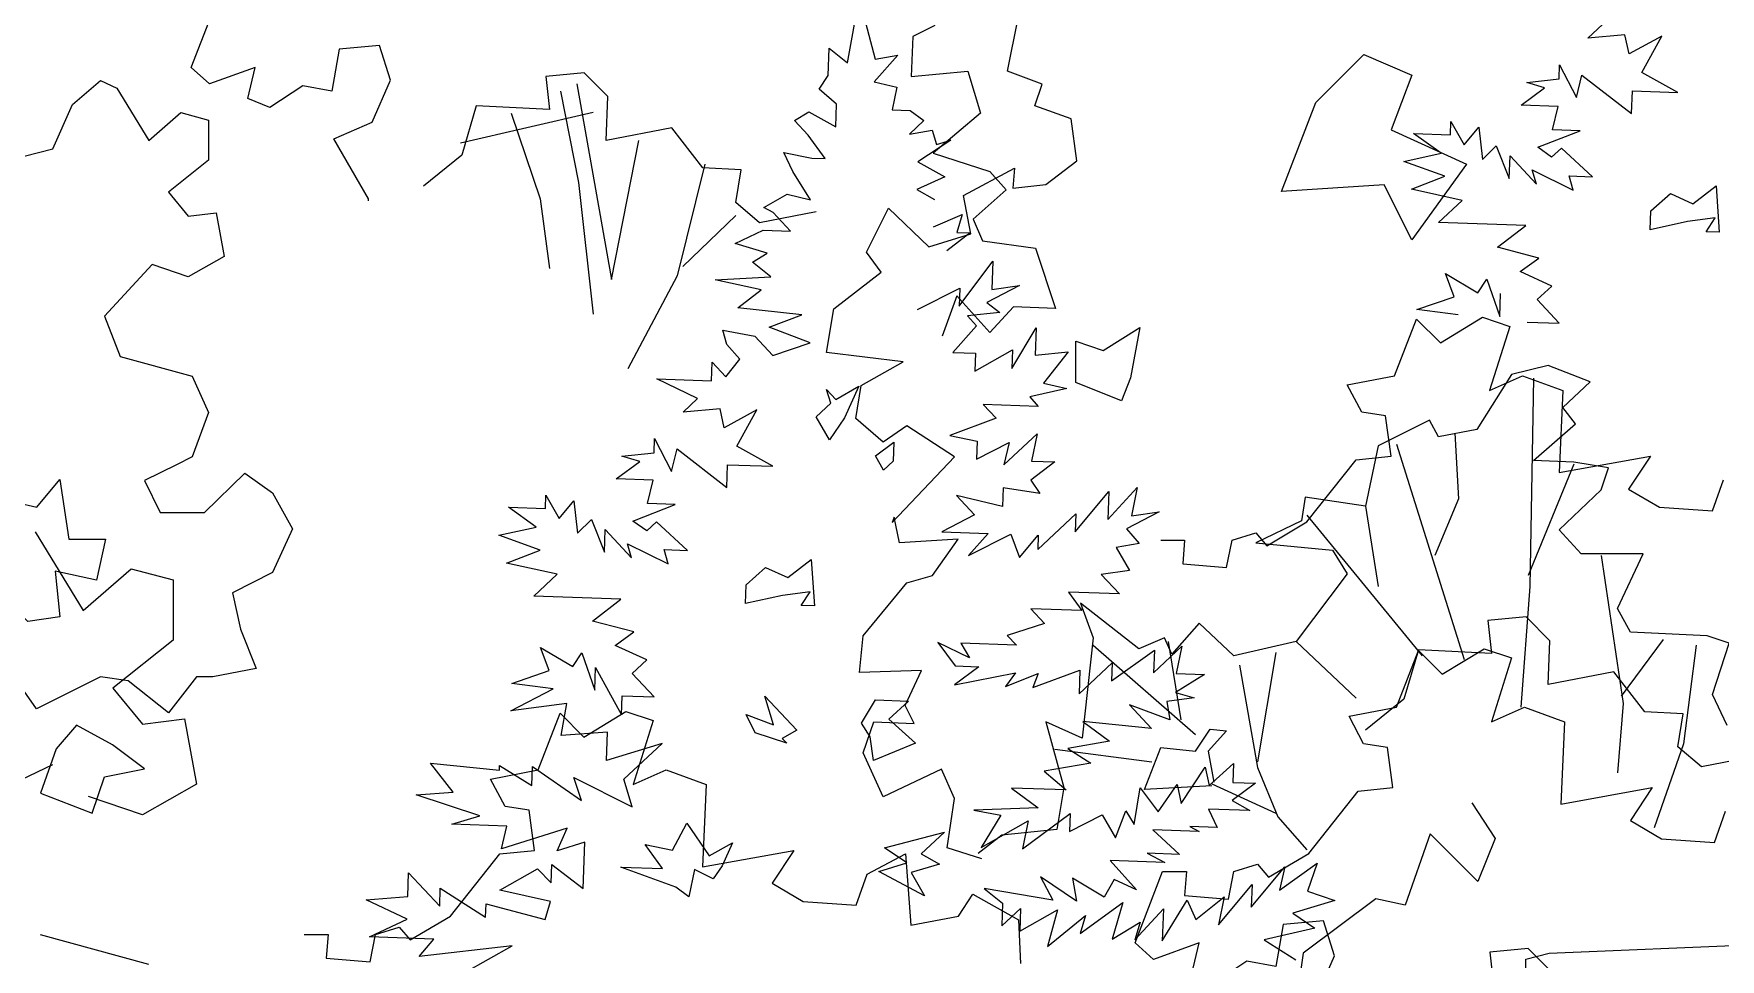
# Model space of a CAD drawing. Header units: inches. Extents: x -11 to 128, y 7 to 56.
# Drawn here: x 23.137 to 23.574, y 23.625 to 23.8648 of the extents above; entities that cross this region are included whole.
import ezdxf

# ---------------------------------------------------------------- set-up
doc = ezdxf.new("R2010")
doc.units = ezdxf.units.IN
doc.header["$MEASUREMENT"] = 0
doc.layers.add('CAY', color=94, linetype='Continuous')
doc.layers.add('CAY-3', color=61, linetype='Continuous')
picture_1 = doc.add_image_def('image1.jpg', size_in_pixel=(1680, 1093))

# ---------------------------------------------------------------- blocks, each defined once
blk = doc.blocks.new('A$C76451831')
at = {"layer": 'CAY'}
for p, q in [((5420.6, 1053.63), (5427.34, 1091.02)), ((5427.34, 1091.02), (5436.53, 1055.8)), ((5471.06, 1075.24), (5458.4, 1068.91)), ((5848.03, 1067.79), (5856.47, 1075.66)), ((5409.47, 1046.31), (5410.02, 1062.16)), ((5410.02, 1062.16), (5420.6, 1053.63)), ((5458.4, 1068.91), (5457.35, 1045.71)), ((5869.4, 1069.76), (5848.03, 1067.79)), ((5871.74, 1058.8), (5869.4, 1069.76)), ((5890.67, 1069.02), (5871.74, 1058.8)), ((5879.07, 1048.12), (5890.67, 1069.02)), ((5449.75, 1058.05), (5436.08, 1042.67)), ((5436.53, 1055.8), (5449.75, 1058.05)), ((5831.36, 1044.35), (5831.64, 1052.5)), ((5831.64, 1052.5), (5841.4, 1033.57)), ((4973.18, 1029.62), (4989.3, 1043.38)), ((4989.3, 1043.38), (4998.73, 1039.05)), ((5268.56, 1047.82), (5246.41, 1045.71)), ((5246.41, 1045.71), (5248.52, 1026.72)), ((5282.27, 1034.11), (5268.56, 1047.82)), ((5404.2, 1038.34), (5409.47, 1046.31)), ((5436.08, 1042.67), (5449.11, 1039.49)), ((5457.35, 1045.71), (5490.04, 1048.87)), ((5490.04, 1048.87), (5497.42, 1024.62)), ((5812.7, 1042.28), (5831.36, 1044.35)), ((5823.02, 1039.2), (5812.7, 1042.28)), ((5841.4, 1033.57), (5844.58, 1046.6)), ((5844.58, 1046.6), (5873.25, 1024.3)), ((5899.96, 1036.51), (5879.07, 1048.12)), ((4998.73, 1039.05), (5017.21, 1008.77)), ((5281.21, 1008.8), (5282.27, 1034.11)), ((5414.33, 1029.82), (5404.2, 1038.34)), ((5449.11, 1039.49), (5446.38, 1026.44)), ((5809.53, 1029.24), (5823.02, 1039.2)), ((5873.25, 1024.3), (5873.71, 1037.43)), ((5873.71, 1037.43), (5899.96, 1036.51)), ((4961.78, 1004.06), (4973.18, 1029.62)), ((5017.21, 1008.77), (5035.68, 1024.9)), ((5035.68, 1024.9), (5051.8, 1020.57)), ((5273.84, 1025.02), (5197.19, 1007.32)), ((5206.33, 1028.83), (5197.89, 1000.36)), ((5248.52, 1026.72), (5206.33, 1028.83)), ((5389.98, 1020.25), (5398.31, 1025.4)), ((5398.31, 1025.4), (5413.87, 1016.69)), ((5413.87, 1016.69), (5414.33, 1029.82)), ((5446.38, 1026.44), (5456.79, 1026.07)), ((5456.79, 1026.07), (5464.75, 1020.36)), ((5497.42, 1024.62), (5470, 1001.41)), ((5830.8, 1028.5), (5809.53, 1029.24)), ((5827.61, 1015.01), (5830.8, 1028.5)), ((5051.8, 1020.57), (5051.8, 997.37)), ((5319.18, 1016.18), (5281.21, 1008.8)), ((5337.11, 992.97), (5319.18, 1016.18)), ((5397.84, 1011.81), (5389.98, 1020.25)), ((5464.75, 1020.36), (5456.32, 1012.49)), ((5456.32, 1012.49), (5469.54, 1014.75)), ((5469.54, 1014.75), (5471.97, 1006.5)), ((5747.33, 1012.83), (5768.6, 1012.08)), ((5763.24, 1001.39), (5747.33, 1012.83)), ((5768.6, 1012.08), (5768.87, 1019.78)), ((5768.87, 1019.78), (5776.56, 1006.37)), ((5776.56, 1006.37), (5785.07, 1016.5)), ((5785.07, 1016.5), (5787.13, 997.84)), ((5819.1, 1004.88), (5843.45, 1014.46)), ((5843.45, 1014.46), (5827.61, 1015.01)), ((4945.27, 999.73), (4961.78, 1004.06)), ((5407.79, 998.32), (5397.84, 1011.81)), ((5480.21, 1008.94), (5461.2, 996.45)), ((5471.97, 1006.5), (5480.21, 1008.94)), ((5787.13, 997.84), (5795.11, 1005.72)), ((5795.11, 1005.72), (5802.61, 986.87)), ((5827.06, 999.16), (5819.1, 1004.88)), ((5832.68, 1004.41), (5827.06, 999.16)), ((5850.68, 987.91), (5832.68, 1004.41)), ((5051.8, 997.37), (5028.61, 978.89)), ((5197.89, 1000.36), (5175.75, 982.43)), ((5388.95, 990.82), (5383.9, 1001.87)), ((5383.9, 1001.87), (5400.1, 998.59)), ((5400.1, 998.59), (5407.79, 998.32)), ((5461.2, 996.45), (5476.75, 987.75)), ((5470, 1001.41), (5502.7, 990.87)), ((5741.78, 996.7), (5763.24, 1001.39)), ((5765.5, 988.16), (5741.78, 996.7)), ((5802.61, 986.87), (5803.07, 1000)), ((5803.07, 1000), (5818.36, 983.6)), ((5359.26, 991.92), (5337.11, 992.97)), ((5356.1, 972.94), (5359.26, 991.92)), ((5399.26, 974.59), (5388.95, 990.82)), ((5476.75, 987.75), (5460.64, 980.61)), ((5502.7, 990.87), (5512.19, 980.32)), ((5746.21, 980.68), (5765.5, 988.16)), ((5818.36, 983.6), (5815.93, 991.84)), ((5815.93, 991.84), (5839.54, 980.14)), ((5839.54, 980.14), (5837.1, 988.38)), ((5837.1, 988.38), (5850.68, 987.91)), ((5028.61, 978.89), (5040.01, 965.12)), ((5372.37, 970.09), (5385.78, 977.78)), ((5385.78, 977.78), (5399.26, 974.59)), ((5460.64, 980.61), (5470.86, 974.81)), ((5512.19, 980.32), (5493.21, 963.44)), ((5775.43, 974.22), (5746.21, 980.68)), ((5761.85, 961.55), (5775.43, 974.22)), ((5040.01, 965.12), (5056.12, 967.09)), ((5056.12, 967.09), (5060.84, 941.92)), ((5369.81, 961.33), (5356.1, 972.94)), ((5402.5, 967.66), (5369.81, 961.33)), ((5377.7, 967.18), (5372.37, 970.09)), ((5387.75, 956.41), (5377.7, 967.18)), ((5470.31, 958.96), (5486.87, 966.09)), ((5486.87, 966.09), (5483.79, 955.77)), ((5355.78, 949.36), (5371.91, 956.96)), ((5371.91, 956.96), (5387.75, 956.41)), ((5491.49, 955.5), (5477.98, 945.09)), ((5483.79, 955.77), (5491.49, 955.5)), ((5493.21, 963.44), (5498.48, 950.79)), ((5812.09, 959.79), (5761.85, 961.55)), ((5795.79, 947.21), (5812.09, 959.79)), ((5374.16, 943.73), (5355.78, 949.36)), ((5498.48, 950.79), (5529.07, 946.57)), ((5529.07, 946.57), (5540.67, 911.76)), ((5819.59, 940.94), (5795.79, 947.21)), ((5019.17, 937.2), (4991.66, 907.32)), ((5040.01, 930.13), (5019.17, 937.2)), ((5060.84, 941.92), (5040.01, 930.13)), ((5365.83, 938.58), (5374.16, 943.73)), ((5376.41, 930.06), (5365.83, 938.58)), ((5485.02, 913.12), (5504.51, 939.18)), ((5504.51, 939.18), (5503.94, 922.88)), ((5808.89, 933.16), (5819.59, 940.94)), ((5344.18, 928.46), (5376.41, 930.06)), ((5370.71, 922.55), (5344.18, 928.46)), ((5519.88, 925.04), (5500.96, 915.28)), ((5503.94, 922.88), (5519.88, 925.04)), ((5770.77, 918.62), (5765.8, 931.94)), ((5765.8, 931.94), (5784.45, 920.86)), ((5784.45, 920.86), (5789.71, 928.84)), ((5789.71, 928.84), (5797.11, 907.27)), ((5827.18, 924.81), (5808.89, 933.16)), ((5357.2, 912.14), (5370.71, 922.55)), ((5460.94, 911.24), (5485.39, 923.53)), ((5483.71, 919.15), (5475.28, 895.94)), ((5502.7, 898.05), (5483.71, 919.15)), ((5485.39, 923.53), (5485.02, 913.12)), ((5500.96, 915.28), (5508.46, 909.58)), ((5749.22, 911.21), (5770.77, 918.62)), ((5797.11, 907.27), (5797.57, 920.4)), ((5818.75, 916.95), (5827.18, 924.81)), ((5831.42, 903.36), (5818.75, 916.95)), ((4991.66, 907.32), (5000.7, 884.12)), ((5394.22, 908.13), (5357.2, 912.14)), ((5375.39, 901.08), (5394.22, 908.13)), ((5508.46, 909.58), (5489.81, 907.51)), ((5489.81, 907.51), (5495.05, 901.89)), ((5516.41, 912.82), (5502.7, 898.05)), ((5540.67, 911.76), (5516.41, 912.82)), ((5773.13, 908.11), (5749.22, 911.21)), ((5351.03, 891.05), (5348.6, 899.29)), ((5348.6, 899.29), (5367.06, 895.93)), ((5367.06, 895.93), (5377.54, 884.68)), ((5399.1, 892.09), (5375.39, 901.08)), ((5495.05, 901.89), (5481.37, 886.5)), ((5515.49, 877.14), (5529.45, 900.68)), ((5529.45, 900.68), (5528.9, 884.84)), ((5812.86, 904), (5831.42, 903.36)), ((5358.44, 882.63), (5351.03, 891.05)), ((5377.54, 884.68), (5399.1, 892.09)), ((5481.37, 886.5), (5494.5, 886.04)), ((5494.14, 875.62), (5515.87, 888.01)), ((5494.5, 886.04), (5494.14, 875.62)), ((5515.87, 888.01), (5515.49, 877.14)), ((5528.9, 884.84), (5548, 886.89)), ((5548, 886.89), (5533.78, 868.8)), ((5000.7, 884.12), (5042.37, 872.71)), ((5342.14, 870.05), (5342.52, 880.92)), ((5342.52, 880.92), (5350.38, 872.48)), ((5350.38, 872.48), (5358.44, 882.63)), ((5042.37, 872.71), (5051.8, 851.87)), ((5310.45, 871.16), (5342.14, 870.05)), ((5334.08, 859.91), (5310.45, 871.16)), ((5533.78, 868.8), (5547.26, 865.61)), ((5325.65, 852.04), (5334.08, 859.91)), ((5547.26, 865.61), (5525.8, 860.92)), ((5525.8, 860.92), (5530.59, 855.31)), ((5051.8, 851.87), (5042.37, 826.31)), ((5347.01, 854.01), (5325.65, 852.04)), ((5349.35, 843.05), (5347.01, 854.01)), ((5368.29, 853.27), (5349.35, 843.05)), ((5356.68, 832.37), (5368.29, 853.27)), ((5506.33, 848.45), (5479.7, 838.5)), ((5498.9, 856.42), (5506.33, 848.45)), ((5530.59, 855.31), (5498.9, 856.42)), ((5479.7, 838.5), (5495.44, 835.23)), ((5510.83, 821.55), (5530.03, 839.46)), ((5530.03, 839.46), (5526.76, 823.71)), ((5290.32, 826.53), (5308.97, 828.6)), ((5308.97, 828.6), (5309.25, 836.75)), ((5309.25, 836.75), (5319.01, 817.82)), ((5319.01, 817.82), (5322.19, 830.85)), ((5322.19, 830.85), (5350.86, 808.55)), ((5377.57, 820.76), (5356.68, 832.37)), ((5495.44, 835.23), (5495.08, 824.82)), ((5495.08, 824.82), (5514, 834.58)), ((5514, 834.58), (5510.83, 821.55)), ((5033.32, 821.59), (5014.85, 812.55)), ((5042.37, 826.31), (5033.32, 821.59)), ((5287.14, 813.49), (5300.63, 823.45)), ((5300.63, 823.45), (5290.32, 826.53)), ((5350.86, 808.55), (5351.32, 821.68)), ((5351.32, 821.68), (5377.57, 820.76)), ((5540.34, 823.24), (5526.38, 812.84)), ((5526.76, 823.71), (5540.34, 823.24)), ((5014.85, 812.55), (5023.89, 794.06)), ((5049.44, 794.06), (5072.63, 816.87)), ((5072.63, 816.87), (5088.75, 805.47)), ((5308.42, 812.75), (5287.14, 813.49)), ((5305.23, 799.26), (5308.42, 812.75)), ((5510.37, 808.42), (5509.99, 797.55)), ((5531.55, 804.96), (5510.37, 808.42)), ((5526.38, 812.84), (5531.55, 804.96)), ((5570.9, 789.98), (5587.86, 808.43)), ((5587.86, 808.43), (5584.57, 792.23)), ((5088.75, 805.47), (5100.15, 784.63)), ((5246.21, 796.33), (5246.48, 804.03)), ((5246.48, 804.03), (5254.17, 790.62)), ((5254.17, 790.62), (5262.68, 800.75)), ((5262.68, 800.75), (5264.75, 782.09)), ((5296.71, 789.13), (5321.07, 798.71)), ((5321.07, 798.71), (5305.23, 799.26)), ((5509.99, 797.55), (5483.48, 803.92)), ((5483.48, 803.92), (5493.96, 792.67)), ((5552.08, 782.93), (5571.47, 806.28)), ((5571.47, 806.28), (5570.9, 789.98)), ((5023.89, 794.06), (5049.44, 794.06)), ((5240.86, 785.64), (5224.94, 797.08)), ((5224.94, 797.08), (5246.21, 796.33)), ((5264.75, 782.09), (5272.73, 789.97)), ((5272.73, 789.97), (5280.23, 771.12)), ((5304.67, 783.41), (5296.71, 789.13)), ((5310.29, 788.66), (5304.67, 783.41)), ((5328.3, 772.16), (5310.29, 788.66)), ((5493.96, 792.67), (5475.04, 782.9)), ((5530.42, 772.81), (5552.44, 793.35)), ((5552.44, 793.35), (5552.08, 782.93)), ((5600.51, 794.39), (5581.59, 784.62)), ((5584.57, 792.23), (5600.51, 794.39)), ((4951.7, 782.9), (4979.41, 737.48)), ((5100.15, 784.63), (5088.75, 759.46)), ((5219.39, 780.95), (5240.86, 785.64)), ((5243.11, 772.42), (5219.39, 780.95)), ((5280.23, 771.12), (5280.68, 784.25)), ((5280.68, 784.25), (5295.97, 767.85)), ((5475.04, 782.9), (5501.74, 781.97)), ((5501.74, 781.97), (5490.42, 769.22)), ((5490.42, 769.22), (5514.87, 781.51)), ((5514.87, 781.51), (5519.84, 768.19)), ((5519.84, 768.19), (5530.71, 780.96)), ((5530.71, 780.96), (5530.42, 772.81)), ((5581.59, 784.62), (5589, 776.2)), ((5223.82, 764.93), (5243.11, 772.42)), ((5295.97, 767.85), (5293.54, 776.09)), ((5293.54, 776.09), (5317.15, 764.39)), ((5314.72, 772.64), (5328.3, 772.16)), ((5317.15, 764.39), (5314.72, 772.64)), ((5589, 776.2), (5575.78, 773.95)), ((5575.78, 773.95), (5583.47, 760.53)), ((4979.41, 737.48), (5007.12, 761.66)), ((5007.12, 761.66), (5031.3, 755.18)), ((5088.75, 759.46), (5065.56, 747.66)), ((5253.05, 758.47), (5223.82, 764.93)), ((5583.47, 760.53), (5567.08, 758.38)), ((5031.3, 755.18), (5031.3, 720.37)), ((5239.46, 745.8), (5253.05, 758.47)), ((5567.08, 758.38), (5577.56, 747.14)), ((5065.56, 747.66), (5070.27, 726.82)), ((5289.7, 744.04), (5239.46, 745.8)), ((5273.4, 731.46), (5289.7, 744.04)), ((5577.56, 747.14), (5548.14, 748.16)), ((5548.14, 748.16), (5555.93, 737.47)), ((5297.2, 725.19), (5273.4, 731.46)), ((5526.51, 738.49), (5534.37, 730.06)), ((5555.93, 737.47), (5526.51, 738.49)), ((5070.27, 726.82), (5079.31, 704.01)), ((5286.51, 717.41), (5297.2, 725.19)), ((5534.37, 730.06), (5512.83, 723.1)), ((5512.83, 723.1), (5518.07, 717.48)), ((5031.3, 720.37), (4996.51, 692.65)), ((5248.39, 702.87), (5243.42, 716.19)), ((5243.42, 716.19), (5262.06, 705.11)), ((5262.06, 705.11), (5267.32, 713.09)), ((5267.32, 713.09), (5274.73, 691.52)), ((5304.79, 709.06), (5286.51, 717.41)), ((5472.81, 719.06), (5482.76, 705.57)), ((5491.08, 710.26), (5472.81, 719.06)), ((5518.07, 717.48), (5485.93, 718.6)), ((5485.93, 718.6), (5491.08, 710.26)), ((5573.09, 696.97), (5597.73, 714.7)), ((5597.27, 701.57), (5613.66, 716.86)), ((5597.73, 714.7), (5597.27, 701.57)), ((5613.66, 716.86), (5610.39, 701.11)), ((4952.35, 680.81), (4931.52, 710.7)), ((5079.31, 704.01), (5054.16, 699.29)), ((5226.83, 695.46), (5248.39, 702.87)), ((5274.73, 691.52), (5275.19, 704.66)), ((5275.19, 704.66), (5290.09, 677.39)), ((5296.36, 701.2), (5304.79, 709.06)), ((5309.03, 687.61), (5296.36, 701.2)), ((5496.34, 705.09), (5482.38, 694.7)), ((5482.38, 694.7), (5517.52, 701.63)), ((5482.76, 705.57), (5496.34, 705.09)), ((5517.52, 701.63), (5511.8, 693.67)), ((5511.8, 693.67), (5530.64, 701.17)), ((5527.64, 693.12), (5554.72, 703.05)), ((5530.64, 701.17), (5527.64, 693.12)), ((5554.25, 689.47), (5573.45, 707.39)), ((5554.72, 703.05), (5554.25, 689.47)), ((5573.45, 707.39), (5573.09, 696.97)), ((5610.39, 701.11), (5626.69, 700.54)), ((4989.3, 699.29), (4952.35, 680.81)), ((5005.42, 696.93), (4989.3, 699.29)), ((4996.51, 692.65), (5013.61, 672.01)), ((5028.61, 678.45), (5005.42, 696.93)), ((5044.72, 699.29), (5028.61, 678.45)), ((5054.16, 699.29), (5044.72, 699.29)), ((5226.28, 679.62), (5250.74, 692.36)), ((5250.74, 692.36), (5226.83, 695.46)), ((5626.69, 700.54), (5610.01, 690.24)), ((5258.6, 683.93), (5226.28, 679.62)), ((5255.24, 665.46), (5258.6, 683.93)), ((5290.09, 677.39), (5290.47, 688.25)), ((5290.47, 688.25), (5309.03, 687.61)), ((5606.74, 674.49), (5583.48, 683.01)), ((5583.48, 683.01), (5596.14, 669.42)), ((5620.78, 687.15), (5604.85, 684.98)), ((5604.85, 684.98), (5606.74, 674.49)), ((5610.01, 690.24), (5620.78, 687.15)), ((5013.61, 672.01), (5037.78, 674.95)), ((5037.78, 674.95), (5044.86, 637.2)), ((5596.14, 669.42), (5556.41, 673.53)), ((5556.41, 673.53), (5571.87, 662.11)), ((5282.04, 667.24), (5255.24, 665.46)), ((5281.47, 650.94), (5282.04, 667.24)), ((5571.87, 662.11), (5547.71, 657.97)), ((5313.53, 660.7), (5281.47, 650.94)), ((5291.51, 640.16), (5313.53, 660.7)), ((5547.71, 657.97), (5561, 649.34)), ((4917.76, 627.72), (4961.78, 648.56)), ((5179.91, 649.5), (5219.64, 645.39)), ((5192.92, 632.73), (5179.91, 649.5)), ((5219.64, 645.39), (5219.74, 648.11)), ((5219.74, 648.11), (5238.37, 636.58)), ((5238.37, 636.58), (5238.75, 647.45)), ((5238.75, 647.45), (5267.07, 627.87)), ((5561, 649.34), (5534.11, 644.84)), ((5534.11, 644.84), (5546.87, 633.97)), ((5613.22, 626.21), (5627.08, 647.03)), ((5627.08, 647.03), (5629.44, 636.52)), ((5629.44, 636.52), (5643.47, 649.18)), ((5643.47, 649.18), (5643.09, 638.31)), ((5044.86, 637.2), (5013.61, 619.51)), ((5262.55, 641.18), (5296.39, 624.13)), ((5267.07, 627.87), (5262.55, 641.18)), ((5296.39, 624.13), (5291.51, 640.16)), ((5515.19, 635.07), (5530.65, 623.65)), ((5546.87, 633.97), (5515.19, 635.07)), ((5586.05, 614.01), (5589.51, 635.2)), ((5589.51, 635.2), (5599.9, 621.24)), ((5599.9, 621.24), (5610.88, 637.17)), ((5610.88, 637.17), (5613.22, 626.21)), ((5656.22, 637.86), (5642.73, 627.9)), ((5643.09, 638.31), (5656.22, 637.86)), ((5013.61, 619.51), (4982.36, 630.13)), ((5171.57, 631.21), (5192.92, 632.73)), ((5208.3, 619.04), (5171.57, 631.21)), ((5530.65, 623.65), (5493.44, 622.23)), ((5642.73, 627.9), (5652.95, 622.1)), ((5192.27, 614.16), (5208.3, 619.04)), ((5223.95, 613.06), (5192.27, 614.16)), ((5493.44, 622.23), (5509.21, 619.42)), ((5509.21, 619.42), (5497.68, 600.78)), ((5497.68, 600.78), (5524.95, 616.15)), ((5521.67, 599.94), (5549.11, 620.29)), ((5524.95, 616.15), (5521.67, 599.94)), ((5549.11, 620.29), (5548.75, 609.88)), ((5548.75, 609.88), (5567.67, 619.64)), ((5567.67, 619.64), (5575.36, 606.23)), ((5575.36, 606.23), (5581.34, 621.88)), ((5581.34, 621.88), (5586.05, 614.01)), ((5628.96, 622.94), (5634.03, 612.34)), ((5652.95, 622.1), (5628.96, 622.94)), ((5220.78, 600.02), (5223.95, 613.06)), ((5258.8, 611.84), (5220.78, 600.02)), ((5252.91, 598.9), (5258.8, 611.84)), ((5268.94, 603.78), (5252.91, 598.9)), ((5268.01, 577.07), (5268.94, 603.78)), ((5596.82, 610.92), (5612.19, 596.78)), ((5623.52, 609.98), (5596.82, 610.92)), ((5618.19, 612.89), (5623.52, 609.98)), ((5634.03, 612.34), (5618.19, 612.89)), ((5612.19, 596.78), (5593.63, 597.43)), ((5593.63, 597.43), (5603.87, 592.08)), ((5166.8, 572.44), (5167.27, 586.02)), ((5167.27, 586.02), (5185.18, 566.81)), ((5219.94, 576.02), (5241.67, 588.41)), ((5241.67, 588.41), (5249.55, 580.43)), ((5249.55, 580.43), (5249.91, 590.84)), ((5249.91, 590.84), (5268.01, 577.07)), ((5603.87, 592.08), (5572.18, 593.19)), ((5572.18, 593.19), (5587.46, 576.34)), ((5653.72, 566.32), (5673.11, 589.67)), ((5669.92, 576.18), (5691.77, 591.73)), ((5673.11, 589.67), (5669.92, 576.18)), ((5691.77, 591.73), (5686.22, 575.61)), ((5185.18, 566.81), (5185.54, 577.23)), ((5185.54, 577.23), (5211.69, 560.45)), ((5249.17, 569.56), (5219.94, 576.02)), ((5499.57, 577.14), (5510.15, 568.61)), ((5539.21, 570.31), (5499.57, 577.14)), ((5552.79, 569.84), (5531.98, 583.71)), ((5531.98, 583.71), (5539.21, 570.31)), ((5568.73, 572), (5550.53, 583.07)), ((5550.53, 583.07), (5552.79, 569.84)), ((5574.52, 582.23), (5568.73, 572)), ((5587.46, 576.34), (5574.52, 582.23)), ((5634.78, 556.1), (5654.18, 579.45)), ((5654.18, 579.45), (5653.72, 566.32)), ((5686.22, 575.61), (5701.88, 570.07)), ((5142.71, 570.56), (5166.8, 572.44)), ((5166.34, 559.31), (5142.71, 570.56)), ((5211.69, 560.45), (5211.96, 568.14)), ((5211.96, 568.14), (5246.09, 559.24)), ((5246.09, 559.24), (5249.17, 569.56)), ((5510.15, 568.61), (5509.69, 555.48)), ((5509.69, 555.48), (5520.47, 565.53)), ((5520.47, 565.53), (5520.01, 552.4)), ((5520.01, 552.4), (5541.74, 564.79)), ((5541.74, 564.79), (5536.02, 543.68)), ((5554.86, 551.18), (5579.49, 568.91)), ((5579.49, 568.91), (5573.32, 547.82)), ((5586.44, 547.36), (5602.93, 565.37)), ((5602.29, 546.81), (5616.7, 570.33)), ((5602.93, 565.37), (5602.29, 546.81)), ((5616.7, 570.33), (5621.75, 559.27)), ((5621.75, 559.27), (5638.07, 572.3)), ((5638.07, 572.3), (5634.78, 556.1)), ((5701.88, 570.07), (5677.61, 562.76)), ((5144.69, 549.18), (5166.34, 559.31)), ((5536.02, 543.68), (5557.94, 561.5)), ((5557.94, 561.5), (5554.86, 551.18)), ((5573.32, 547.82), (5589.52, 557.68)), ((5589.52, 557.68), (5586.44, 547.36)), ((5677.61, 562.76), (5690.45, 554.15)), ((5181.8, 547.89), (5144.69, 549.18)), ((5173.29, 537.76), (5181.8, 547.89)), ((5690.45, 554.15), (5661.22, 547.47)), ((5661.22, 547.47), (5679.4, 535.95)), ((5226.98, 544.04), (5173.29, 537.76)), ((5199.71, 528.68), (5226.98, 544.04)), ((5683.65, 539.8), (5680.11, 515.62))]:
    blk.add_line(p, q, dxfattribs=at)
for points in [[(529.97, 749.26), (509.93, 755.59), (514.15, 784.06), (506.77, 800.94), (473.02, 785.12), (461.42, 810.43), (467.75, 828.36), (490.95, 827.3), (485.68, 837.85), (495.17, 857.89), (459.31, 856.84), (461.42, 877.93), (486.73, 908.52), (501.5, 912.73), (516.26, 933.83), (482.51, 931.72), (479.35, 946.48), (478.29, 943.32), (514.15, 981.29), (486.73, 999.22), (473.02, 989.73), (457.2, 1003.44), (460.36, 1022.42), (484.62, 1036.13), (440.32, 1041.41), (444.54, 1066.72), (471.97, 1087.81), (463.53, 1099.41), (476.18, 1124.73), (499.39, 1102.58), (523.65, 1109.96), (519.43, 1132.11), (548.96, 1147.93), (547.9, 1136.33), (566.89, 1138.44), (584.82, 1152.15), (581.65, 1176.41), (560.56, 1183.79), (564.78, 1196.44), (544.74, 1203.83), (551.07, 1234.41)], [(5144.1, 973.99), (5144.1, 975.05), (5124.07, 1009.85), (5146.21, 1019.34), (5156.76, 1043.6), (5150.43, 1063.64), (5127.23, 1061.53), (5123.01, 1037.27), (5106.14, 1040.44), (5087.15, 1027.78), (5074.5, 1033.05), (5078.71, 1050.98), (5052.35, 1041.49), (5041.8, 1050.98), (5057.62, 1092.12)], [(960.29, 826.25), (951.85, 844.18), (961.34, 873.71), (948.68, 877.93), (904.39, 880.04), (897, 893.75), (911.77, 925.39), (875.91, 925.39), (863.25, 939.1), (887.51, 962.3), (891.73, 974.96), (871.69, 978.12), (848.49, 979.18), (872.75, 1000.27), (865.36, 1009.77), (881.18, 1024.53), (856.93, 1034.02), (835.83, 1028.75), (815.79, 997.11), (793.65, 992.89), (788.37, 1002.38), (758.84, 987.62), (751.46, 952.81), (716.65, 958.09), (714.54, 944.37), (688.18, 931.72), (732.47, 927.5), (740.91, 913.79), (711.38, 874.77), (675.52, 866.33), (655.48, 885.31), (639.66, 867.38), (635.44, 876.87), (620.68, 870.55), (586.93, 896.91), (594.31, 876.87), (587.98, 818.87), (566.89, 828.36), (577.43, 790.39), (573.22, 766.13), (541.57, 762.97), (527.86, 752.42)], [(5254.85, 1037.27), (5265.39, 984.54), (5273.83, 908.6)], [(5264.34, 1041.49), (5284.38, 928.64), (5300.2, 1008.8)], [(848.49, 1026.64), (846.38, 906.41), (841.11, 836.8)], [(5226.37, 1024.62), (5243.25, 975.05), (5248.52, 934.97)], [(803.14, 995), (805.25, 957.03), (791.54, 924.34)], [(5338.17, 995.08), (5322.35, 930.75), (5293.87, 876.96)], [(769.39, 988.67), (808.41, 864.22)], [(871.69, 977.07), (845.32, 912.73)], [(5356.1, 965.55), (5325.51, 936.02)], [(717.71, 947.54), (784.15, 866.33)], [(751.46, 952.81), (758.84, 906.41)], [(887.51, 924.34), (900.17, 838.91), (897, 798.83)], [(594.31, 872.66), (653.37, 820.98)], [(634.39, 741.87), (648.1, 741.87), (647.04, 728.16), (672.36, 726.05), (675.52, 741.87), (689.23, 746.09), (695.56, 738.71), (718.76, 752.42), (747.24, 788.28), (767.28, 790.39), (764.11, 813.59), (750.4, 815.7), (741.97, 831.52), (769.39, 836.8), (782.04, 869.49), (795.75, 855.78), (820.01, 870.55), (835.83, 865.27), (824.23, 828.36), (843.22, 836.8), (866.42, 828.36), (864.31, 780.9), (917.04, 790.39), (904.39, 771.41), (922.32, 760.86), (952.9, 758.75), (959.23, 776.68)], [(979.27, 617.42), (946.57, 611.09), (932.86, 622.69), (936.03, 641.68), (913.88, 642.73), (895.95, 665.94), (857.98, 658.55), (859.04, 683.87), (845.32, 697.58), (823.18, 695.47), (825.29, 676.48), (783.1, 678.59), (774.66, 650.12), (752.51, 632.19)], [(637.55, 874.77), (644.93, 829.41)], [(699.78, 868.44), (689.23, 805.16)], [(711.38, 874.77), (746.18, 842.07)], [(923.37, 875.82), (899.11, 843.12)], [(942.36, 872.66), (934.97, 815.7), (918.1, 767.19)], [(678.68, 861.05), (689.23, 801.99), (700.83, 773.52), (717.71, 754.53)], [(5441.39, 818.53), (5436.7, 826.86), (5447.39, 834.64), (5447.01, 823.78), (5441.39, 818.53)], [(662.86, 791.44), (623.84, 789.34), (633.33, 813.59), (653.37, 811.48), (661.81, 824.14), (671.3, 823.09), (660.75, 811.48), (663.92, 793.55)], [(572.16, 812.54), (628.06, 805.16)], [(662.86, 792.5), (699.78, 775.62)], [(720.87, 623.75), (720.87, 624.8), (700.83, 659.61), (722.98, 669.1), (733.53, 693.36), (727.2, 713.4), (704, 711.29), (699.78, 687.03), (682.9, 690.19), (663.92, 677.54), (651.26, 682.81), (655.48, 700.74), (629.11, 691.25), (618.57, 700.74), (634.39, 741.87)]]:
    blk.add_lwpolyline(points, dxfattribs=at)
for points in [[(722.77, 1185.82), (750.48, 1213.54), (778.19, 1201.66), (766.32, 1169.98), (809.87, 1150.17), (778.19, 1106.61), (762.36, 1138.29), (702.98, 1134.33)], [(5923.88, 955.89), (5916.19, 956.16), (5921.45, 964.13), (5905.51, 961.97), (5884.05, 957.28), (5884.43, 968.14), (5895.66, 978.18), (5908.59, 972.29), (5922.1, 982.7)], [(5552.38, 869.17), (5552.38, 892.93), (5568.21, 887.65), (5589.33, 900.85), (5584.05, 871.81), (5578.77, 858.61)], [(5402.59, 849.35), (5411.02, 857.22), (5408.57, 865.01), (5413.82, 859.39), (5427.23, 867.08), (5418.88, 848.78), (5410.28, 835.94)], [(4915.73, 781.35), (4928.92, 802.48), (4952.68, 797.2), (4965.87, 813.04), (4971.15, 778.71), (4992.27, 778.71), (4986.99, 754.95), (4963.23, 760.23), (4965.87, 733.83), (4947.4, 731.19), (4942.12, 736.47), (4942.12, 760.23), (4915.73, 760.23), (4899.89, 776.07)], [(5401.49, 740.14), (5393.8, 740.41), (5399.06, 748.38), (5383.13, 746.22), (5361.67, 741.53), (5362.05, 752.4), (5373.27, 762.43), (5386.21, 756.54), (5399.71, 766.95)], [(5385.59, 660.91), (5367.22, 666.99), (5362.15, 677.59), (5377.8, 671.61), (5372.94, 688.09), (5391.29, 668.41), (5382.97, 663.72)], [(5433.75, 664.66), (5428.59, 672.55), (5436.76, 685.87), (5455.77, 685.2), (5444.52, 674.72), (5459.91, 661.03), (5435.54, 651)], [(4975.54, 671.37), (4963.75, 657.61), (4954.71, 632.05), (4984.58, 620.64), (4991.66, 641.49), (5014.85, 646.2), (4996.37, 659.97)], [(5321.51, 577.92), (5289.74, 589.45), (5313.73, 588.62), (5303.79, 602.56), (5319.54, 599.29), (5327.79, 614.87), (5340.72, 595.83), (5354.13, 603.52), (5348.22, 590.13), (5342.97, 582.61), (5332.29, 587.97), (5329.02, 572.21)], [(5441.93, 600.46), (5476.69, 609.67), (5463.11, 597), (5473.78, 591.19), (5457.3, 586.32), (5464.99, 572.91), (5438.74, 586.97), (5454.77, 591.85)]]:
    blk.add_lwpolyline(points, close=True, dxfattribs=at)
at = {"layer": 'CAY-3'}
for p, q in [((5780.93, 626.51), (5794.49, 605.87)), ((5756.87, 608.7), (5742.61, 567.53)), ((5766.78, 598.79), (5756.87, 608.7)), ((5794.49, 605.87), (5784.47, 581.1)), ((5784.47, 581.1), (5766.78, 598.79)), ((5725.51, 571.07), (5683.65, 539.8)), ((5742.61, 567.53), (5725.51, 571.07)), ((4954.64, 550.49), (5017.14, 533.39)), ((5825.74, 539.8), (5961.93, 545.34)), ((5812.18, 536.27), (5825.74, 539.8)), ((5812.18, 497.92), (5812.18, 536.27))]:
    blk.add_line(p, q, dxfattribs=at)
for points in [[(5601.46, 778.11), (5615.17, 778.11), (5614.12, 764.39), (5639.43, 762.29), (5642.59, 778.11), (5656.3, 782.32), (5662.63, 774.94), (5685.84, 788.65), (5714.31, 824.51), (5734.35, 826.62), (5731.19, 849.82), (5717.48, 851.93), (5709.04, 867.75), (5736.46, 873.03), (5749.12, 905.72), (5762.83, 892.01), (5787.09, 906.78), (5802.91, 901.5), (5791.3, 864.59), (5810.29, 873.03), (5833.49, 864.59), (5831.38, 817.13), (5884.12, 826.62), (5871.46, 807.64), (5889.39, 797.09), (5919.98, 794.98), (5926.3, 812.91)], [(5946.34, 653.65), (5913.65, 647.32), (5899.94, 658.93), (5903.1, 677.91), (5880.95, 678.97), (5863.02, 702.17), (5825.05, 694.79), (5826.11, 720.1), (5812.4, 733.81), (5790.25, 731.7), (5792.36, 712.72), (5750.17, 714.82), (5741.73, 686.35), (5719.59, 668.42)], [(138.89, 705.64), (152.6, 705.64), (151.54, 691.93), (176.86, 689.82), (180.02, 705.64), (193.73, 709.86), (200.06, 702.48), (223.26, 716.19), (251.74, 752.05), (271.78, 754.16), (268.61, 777.36), (254.9, 779.47), (246.47, 795.29), (273.89, 800.56), (286.54, 833.26), (300.26, 819.55), (324.51, 834.31), (340.33, 829.04), (328.73, 792.13), (347.72, 800.56), (370.92, 792.13), (368.81, 744.67), (421.54, 754.16), (408.89, 735.17), (426.82, 724.63), (457.4, 722.52), (463.73, 740.45), (485.88, 752.05), (489.04, 710.92), (516.47, 716.19), (524.9, 728.85), (551.27, 714.08), (552.33, 688.77)]]:
    blk.add_lwpolyline(points, dxfattribs=at)

msp = doc.modelspace()

# ---------------------------------------------------------------- block references
at = {"layer": 'CAY', "xscale": 0.0004489089019145984, "yscale": 0.0004489089019145984, "zscale": 0.0004489089019145984}
for p in [(20.91449, 23.38433), (23.14473, 23.31472)]:
    msp.add_blockref('A$C76451831', p, dxfattribs=at)

# ---------------------------------------------------------------- pictures from other files: only their frames are drawn
image = msp.add_image(picture_1, insert=(12.49661, 7.37723), size_in_units=(74.4025, 48.40591))
image.dxf.flags = 6

doc.saveas('drawing.dxf')
